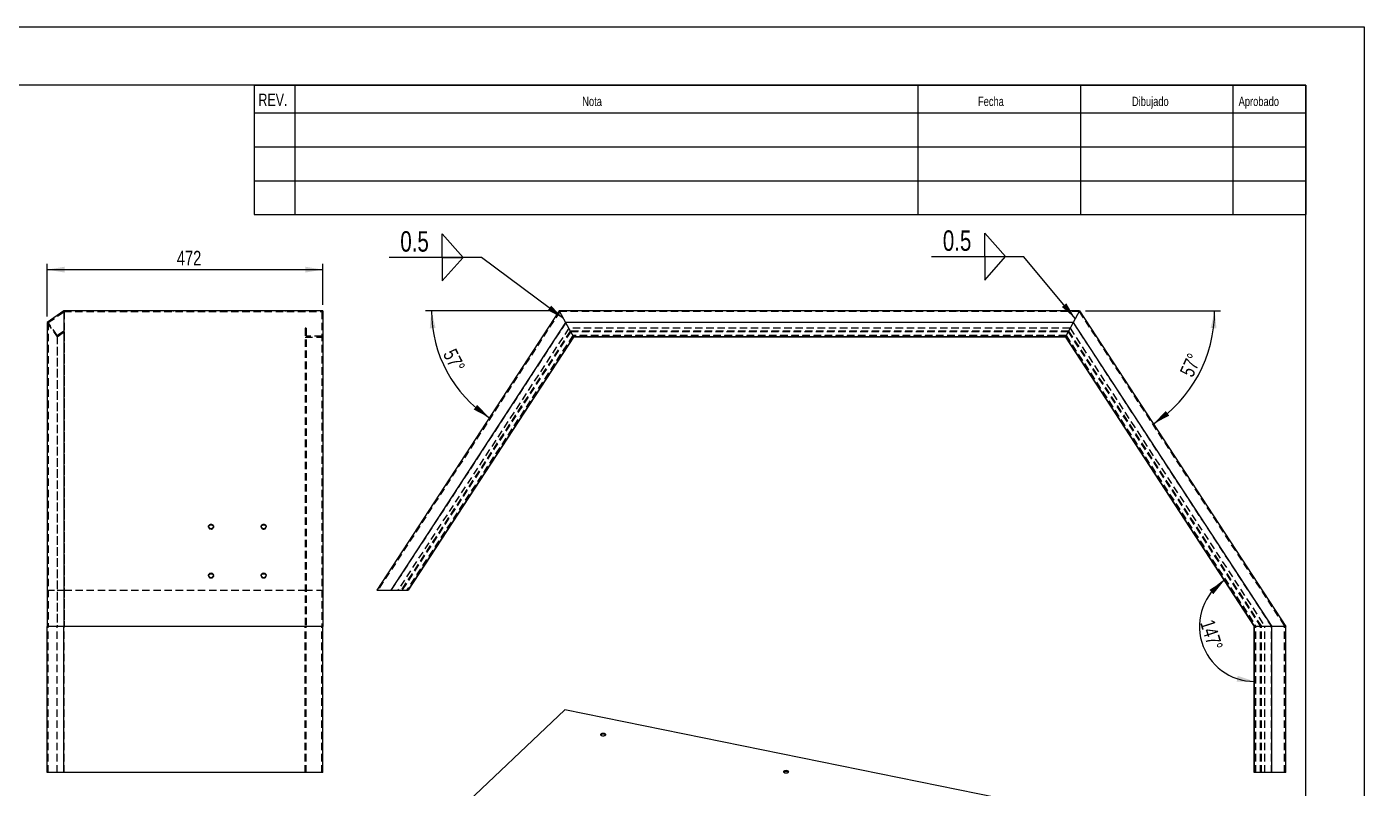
# Model space of a CAD drawing. Extents: x 0 to 28260, y 0 to 8126.
# Drawn here: x 1912 to 4200, y 1667 to 2970 of the extents above; entities that cross this region are included whole.
import ezdxf

# ---------------------------------------------------------------- set-up
doc = ezdxf.new("R2010")
doc.units = 0
doc.linetypes.add('HIDDEN', pattern=[1.905, 1.27, -0.635])
doc.layers.get('0').update_dxf_attribs({"linetype": 'CONTINUOUS'})
doc.layers.add('FORMATO', color=7, linetype='CONTINUOUS')
doc.styles.add('SLDTEXTSTYLE1', font='TXT', dxfattribs={"width": 0.75})
doc.dimstyles.new('SLDDIMSTYLE0', dxfattribs={"dimtxt": 25, "dimasz": 30, "dimexe": 0, "dimexo": 0.0625, "dimgap": 6.25, "dimtad": 1, "dimdec": 0, "dimrnd": 1e-09, "dimzin": 12, "dimdsep": 46, "dimtxsty": 'SLDTEXTSTYLE1', "dimsah": 1, "dimcen": 0.09, "dimadec": 0, "dimazin": 0, "dimtfac": 1, "dimtofl": 0, "dimtmove": 0, "dimatfit": 3, "dimfxl": 1, "dimtolj": 1, "dimtzin": 12, "dimarcsym": 0})
doc.dimstyles.new('SLDDIMSTYLE3', dxfattribs={"dimtxt": 0.18, "dimasz": 30, "dimexe": 0, "dimexo": 0.0625, "dimgap": 0, "dimtad": 0, "dimtih": 1, "dimtoh": 1, "dimdec": 0, "dimrnd": 1e-09, "dimzin": 0, "dimdsep": 46, "dimtxsty": 'Standard', "dimsah": 1, "dimcen": 0.09, "dimadec": 0, "dimazin": 0, "dimtfac": 30, "dimtdec": 0, "dimtofl": 0, "dimtmove": 0, "dimatfit": 3, "dimfxl": 1, "dimtolj": 1, "dimtzin": 0, "dimarcsym": 0})
doc.dimstyles.new('SLDDIMSTYLE8', dxfattribs={"dimtxt": 25, "dimasz": 30, "dimexe": 0, "dimexo": 0.0625, "dimgap": 6.25, "dimtad": 1, "dimdec": 4, "dimlfac": 10, "dimzin": 12, "dimdsep": 46, "dimtxsty": 'SLDTEXTSTYLE1', "dimsah": 1, "dimcen": 0.09, "dimadec": 0, "dimazin": 0, "dimtfac": 1, "dimtofl": 0, "dimtmove": 0, "dimatfit": 3, "dimfxl": 1, "dimtolj": 1, "dimtzin": 12, "dimarcsym": 0})

# ---------------------------------------------------------------- blocks, each defined once
blk = doc.blocks.new('_D_24')
at = {"layer": 'FORMATO', "color": 7, "ltscale": 10, "transparency": 16777216}
for p, q in [((1946.7, 2474.2), (1946.7, 2564.5)), ((2418.4, 2494.2), (2418.4, 2564.5)), ((1946.7, 2554.5), (2418.4, 2554.5))]:
    blk.add_line(p, q, dxfattribs=at)
for points in [[(1946.7, 2554.5), (1976.7, 2549.5), (1976.7, 2559.5)], [(2418.4, 2554.5), (2388.4, 2559.5), (2388.4, 2549.5)]]:
    blk.add_solid(points, dxfattribs=at)
at = {"layer": 'FORMATO', "color": 7, "ltscale": 10, "transparency": 16777216, "insert": (2168.7, 2586.7), "char_height": 25, "attachment_point": 1, "style": 'SLDTEXTSTYLE1'}
blk.add_mtext('472', dxfattribs=at)
blk = doc.blocks.new('_D_25')
at = {"layer": 'FORMATO', "color": 7, "ltscale": 10, "transparency": 16777216}
blk.add_line((3723, 2484.2), (3954.2, 2484.2), dxfattribs=at)
blk.add_arc((3713, 2484.2), 231.1, 303.1422, 0, dxfattribs=at)
for points in [[(3944.2, 2484.2), (3937.2, 2454.6), (3947.2, 2454)], [(3839.4, 2290.7), (3866.4, 2304.7), (3860.4, 2312.7)]]:
    blk.add_solid(points, dxfattribs=at)
at = {"layer": 'FORMATO', "color": 7, "ltscale": 10, "transparency": 16777216, "insert": (3883.7, 2379.1), "char_height": 25, "attachment_point": 1, "rotation": 65.5747, "style": 'SLDTEXTSTYLE1'}
blk.add_mtext('57°', dxfattribs=at)
blk = doc.blocks.new('_D_26')
at = {"layer": 'FORMATO', "color": 7, "ltscale": 10, "transparency": 16777216}
blk.add_arc((4012.3, 1944.2), 94.2, 123.1422, 270, dxfattribs=at)
for points in [[(3960.8, 2023.1), (3935.2, 2006.7), (3941.8, 1999.3)], [(4012.3, 1850.1), (3983.4, 1859.6), (3981.9, 1849.7)]]:
    blk.add_solid(points, dxfattribs=at)
at = {"layer": 'FORMATO', "color": 7, "ltscale": 10, "transparency": 16777216, "insert": (3942.8, 1958), "char_height": 25, "attachment_point": 1, "rotation": 287.8362, "style": 'SLDTEXTSTYLE1'}
blk.add_mtext('147°', dxfattribs=at)
blk = doc.blocks.new('_D_27')
at = {"layer": 'FORMATO', "color": 7, "ltscale": 10, "transparency": 16777216}
blk.add_line((2813, 2484.2), (2594.3, 2484.2), dxfattribs=at)
blk.add_arc((2823, 2484.2), 218.7, 180, 236.8578, dxfattribs=at)
for points in [[(2604.3, 2484.2), (2601.4, 2454), (2611.4, 2454.6)], [(2703.5, 2301.1), (2682.5, 2323.2), (2676.5, 2315.2)]]:
    blk.add_solid(points, dxfattribs=at)
at = {"layer": 'FORMATO', "color": 7, "ltscale": 10, "transparency": 16777216, "insert": (2645.6, 2421.6), "char_height": 25, "attachment_point": 1, "rotation": 297.128, "style": 'SLDTEXTSTYLE1'}
blk.add_mtext('57°', dxfattribs=at)
blk = doc.blocks.new('SW_SYMBOL_WELD_FILL')
at = {"layer": 'FORMATO', "color": 0, "ltscale": 100}
for p, q in [((1000, 0), (1000, 9000)), ((1000, 9000), (9000, 0)), ((1000, 0), (9000, 0))]:
    blk.add_line(p, q, dxfattribs=at)
blk = doc.blocks.new('SW_WELDSYMBOL_2')
at = {"layer": 'FORMATO', "color": 0, "ltscale": 10}
blk.add_line((0, 0), (-158.1, 0), dxfattribs=at)
at = {"layer": 'FORMATO', "color": 0, "ltscale": 100, "xscale": 0.004470703125, "yscale": 0.004470703125, "zscale": 0.004470703125}
blk.add_blockref('SW_SYMBOL_WELD_FILL', (-71.7, 0.1), dxfattribs=at)
at = {"layer": 'FORMATO', "color": 0, "ltscale": 100, "extrusion": (0, 0, -1), "xscale": 0.004470703125, "yscale": 0.004470703125, "zscale": 0.004470703125, "rotation": 180}
blk.add_blockref('SW_SYMBOL_WELD_FILL', (71.7, 0.1), dxfattribs=at)
at = {"layer": 'FORMATO', "color": 0, "ltscale": 10, "insert": (-138.8, 45.1), "char_height": 35, "attachment_point": 1, "style": 'SLDTEXTSTYLE1'}
blk.add_mtext('0.5', dxfattribs=at)
blk = doc.blocks.new('SW_WELDSYMBOL_3')
at = {"layer": 'FORMATO', "color": 0, "ltscale": 10}
blk.add_line((0, 0), (-158.1, 0), dxfattribs=at)
at = {"layer": 'FORMATO', "color": 0, "ltscale": 100, "xscale": 0.004470703125, "yscale": 0.004470703125, "zscale": 0.004470703125}
blk.add_blockref('SW_SYMBOL_WELD_FILL', (-71.7, 0.1), dxfattribs=at)
at = {"layer": 'FORMATO', "color": 0, "ltscale": 100, "extrusion": (0, 0, -1), "xscale": 0.004470703125, "yscale": 0.004470703125, "zscale": 0.004470703125, "rotation": 180}
blk.add_blockref('SW_SYMBOL_WELD_FILL', (71.7, 0.1), dxfattribs=at)
at = {"layer": 'FORMATO', "color": 0, "ltscale": 10, "insert": (-138.8, 45.1), "char_height": 35, "attachment_point": 1, "style": 'SLDTEXTSTYLE1'}
blk.add_mtext('0.5', dxfattribs=at)

msp = doc.modelspace()

# ---------------------------------------------------------------- linework, layer by layer
at = {"color": 7, "linetype": 'Continuous', "ltscale": 10}
for p, q in [((0, 2970), (4200, 2970)), ((4200, 2970), (4200, 0)), ((4100, 2870), (200, 2870)), ((4100, 100), (4100, 2870)), ((1975.365561, 2484.237293), (1946.665561, 2464.20457)), ((1975.365561, 2484.237293), (1975.365561, 1944.237293)), ((2418.365561, 2484.237293), (1975.365561, 2484.237293)), ((2418.365561, 2484.237293), (2418.365561, 1944.237293)), ((2823.013339, 2484.237293), (2510.859595, 2006.163992)), ((2823.013339, 2484.237293), (2833.85806, 2464.20457)), ((3713.013339, 2484.237293), (2823.013339, 2484.237293)), ((3713.013339, 2484.237293), (3702.168618, 2464.20457)), ((3713.013339, 2484.237293), (4065.601575, 1944.237293)), ((1946.665561, 2464.20457), (1946.665561, 1944.237293)), ((2833.85806, 2464.20457), (2534.784506, 2006.163992)), ((2833.85806, 2464.20457), (2847.175278, 2439.60457)), ((3702.168618, 2464.20457), (2833.85806, 2464.20457)), ((3702.168618, 2464.20457), (3688.8514, 2439.60457)), ((3702.168618, 2464.20457), (4041.676664, 1944.237293)), ((2847.175278, 2439.60457), (2564.164077, 2006.163992)), ((2847.374104, 2439.237293), (2564.602713, 2006.163992)), ((3688.8514, 2439.60457), (2847.175278, 2439.60457)), ((3688.652575, 2439.237293), (2847.374104, 2439.237293)), ((3688.652575, 2439.237293), (4011.858457, 1944.237293)), ((3688.8514, 2439.60457), (4012.297093, 1944.237293)), ((2510.859595, 2006.163992), (2534.784506, 2006.163992)), ((2534.784506, 2006.163992), (2564.164077, 2006.163992)), ((2564.602713, 2006.163992), (2564.164077, 2006.163992)), ((1975.365561, 1944.237293), (1946.665561, 1944.237293)), ((1946.665561, 1694.237293), (1946.665561, 1944.237293)), ((1975.365561, 1694.237293), (1975.365561, 1944.237293)), ((2418.365561, 1944.237293), (1975.365561, 1944.237293)), ((2418.365561, 1694.237293), (2418.365561, 1944.237293)), ((4011.858457, 1694.237293), (4011.858457, 1944.237293)), ((4041.676664, 1944.237293), (4012.297093, 1944.237293)), ((4012.297093, 1694.237293), (4012.297093, 1944.237293)), ((4065.601575, 1944.237293), (4041.676664, 1944.237293)), ((4041.676664, 1694.237293), (4041.676664, 1944.237293)), ((4065.601575, 1694.237293), (4065.601575, 1944.237293)), ((2832.407878, 1801.574234), (2646.097837, 1624.485517)), ((3639.871407, 1637.285556), (2832.407878, 1801.574234)), ((1975.365561, 1694.237293), (1946.665561, 1694.237293)), ((2418.365561, 1694.237293), (1975.365561, 1694.237293)), ((4012.297093, 1694.237293), (4011.858457, 1694.237293)), ((4041.676664, 1694.237293), (4012.297093, 1694.237293)), ((4065.601575, 1694.237293), (4041.676664, 1694.237293))]:
    msp.add_line(p, q, dxfattribs=at)
at = {"color": 7, "linetype": 'HIDDEN', "ltscale": 10}
for p, q in [((1948.754106, 2463.833115), (1975.837289, 2482.737293)), ((1975.837289, 2482.737293), (1975.837289, 1944.237293)), ((1975.837289, 2482.737293), (2416.865561, 2482.737293)), ((2053.865561, 2484.237293), (2053.865561, 2482.737293)), ((2062.865561, 2482.737293), (2062.865561, 2484.237293)), ((2083.165561, 2484.237293), (2083.165561, 2482.737293)), ((2163.165561, 2482.737293), (2163.165561, 2484.237293)), ((2353.865561, 2484.237293), (2353.865561, 2482.737293)), ((2362.865561, 2482.737293), (2362.865561, 2484.237293)), ((2416.865561, 2482.737293), (2416.865561, 1944.237293)), ((2823.825365, 2482.737293), (2512.651033, 2006.163992)), ((3712.201314, 2482.737293), (2823.825365, 2482.737293)), ((2918.513339, 2484.237293), (2918.513339, 2482.737293)), ((2927.513339, 2482.737293), (2927.513339, 2484.237293)), ((3263.513339, 2484.237293), (3263.513339, 2482.737293)), ((3272.513339, 2482.737293), (3272.513339, 2484.237293)), ((3504.042219, 2484.237293), (3504.042219, 2482.737293)), ((3584.042219, 2482.737293), (3584.042219, 2484.237293)), ((3608.513339, 2484.237293), (3608.513339, 2482.737293)), ((3617.513339, 2482.737293), (3617.513339, 2484.237293)), ((3712.201314, 2482.737293), (4063.810137, 1944.237293)), ((1946.665561, 2464.20457), (1963.836467, 2439.60457)), ((1964.207921, 2441.693115), (1948.754106, 2463.833115)), ((1948.754106, 2463.833115), (1948.754106, 1944.237293)), ((1975.277921, 2449.420023), (1964.207921, 2441.693115)), ((1975.277921, 2449.420023), (1975.277921, 1944.237293)), ((1976.136467, 2448.190023), (1975.277921, 2449.420023)), ((2388.365561, 2454.237293), (2388.365561, 1944.237293)), ((2389.865561, 2454.237293), (2388.365561, 2454.237293)), ((2389.865561, 2454.237293), (2389.865561, 1944.237293)), ((2834.059148, 2463.833115), (2535.228132, 2006.163992)), ((2839.253849, 2454.237293), (2546.68834, 2006.163992)), ((2841.86168, 2449.420023), (2552.441565, 2006.163992)), ((3701.967531, 2463.833115), (2834.059148, 2463.833115)), ((3696.77283, 2454.237293), (2839.253849, 2454.237293)), ((3694.164999, 2449.420023), (2841.86168, 2449.420023)), ((3694.164999, 2449.420023), (4024.019605, 1944.237293)), ((3696.77283, 2454.237293), (4029.77283, 1944.237293)), ((3701.967531, 2463.833115), (4041.233038, 1944.237293)), ((1963.836467, 2439.60457), (1976.136467, 2448.190023)), ((1963.836467, 2439.60457), (1963.836467, 1944.237293)), ((1964.207921, 2441.693115), (1964.207921, 1944.237293)), ((1976.136467, 2448.190023), (1976.136467, 1944.237293)), ((2388.365561, 2439.237293), (2418.365561, 2439.237293)), ((2416.865561, 2440.737293), (2389.865561, 2440.737293)), ((2842.527541, 2448.190023), (2553.910544, 2006.163992)), ((2846.044644, 2441.693115), (2561.669745, 2006.163992)), ((2846.562078, 2440.737293), (2562.811275, 2006.163992)), ((3693.499138, 2448.190023), (2842.527541, 2448.190023)), ((3689.982035, 2441.693115), (2846.044644, 2441.693115)), ((3689.4646, 2440.737293), (2846.562078, 2440.737293)), ((3689.4646, 2440.737293), (4013.649894, 1944.237293)), ((3689.982035, 2441.693115), (4014.791425, 1944.237293)), ((3693.499138, 2448.190023), (4022.550626, 1944.237293)), ((2222.994105, 2115.197777), (2222.994105, 2114.377699)), ((2222.994581, 2115.226113), (2222.994581, 2114.406036)), ((2231.493629, 2114.406036), (2231.493629, 2115.226113)), ((2231.494105, 2114.377699), (2231.494105, 2115.197777)), ((2312.994105, 2115.197777), (2312.994105, 2114.377699)), ((2312.994581, 2115.226113), (2312.994581, 2114.406036)), ((2321.493629, 2114.406036), (2321.493629, 2115.226113)), ((2321.494105, 2114.377699), (2321.494105, 2115.197777)), ((2579.747453, 2111.667917), (2581.003427, 2110.847839)), ((2585.650013, 2117.964232), (2584.394038, 2118.78431)), ((3951.650882, 2118.756372), (3950.394907, 2117.936295)), ((3955.042014, 2110.819104), (3956.297988, 2111.639182)), ((2222.994105, 2031.475509), (2222.994105, 2030.655432)), ((2222.994581, 2031.503846), (2222.994581, 2030.683768)), ((2231.493629, 2030.683768), (2231.493629, 2031.503846)), ((2231.494105, 2030.655432), (2231.494105, 2031.475509)), ((2312.994581, 2031.503846), (2312.994581, 2031.475509)), ((2312.994581, 2031.475509), (2312.994581, 2030.655432)), ((2321.493629, 2031.475509), (2321.493629, 2031.503846)), ((2321.493629, 2030.655432), (2321.493629, 2031.475509)), ((2525.081737, 2027.945649), (2526.337711, 2027.125572)), ((2530.984297, 2034.241965), (2529.728323, 2035.062042)), ((4006.316598, 2035.034105), (4005.060623, 2034.214027)), ((4006.316858, 2035.033706), (4005.060883, 2034.213628)), ((4009.707469, 2027.097235), (4010.963444, 2027.917313)), ((4009.70773, 2027.096837), (4010.963704, 2027.916914)), ((1946.665561, 2006.163992), (1963.836467, 2006.163992)), ((1963.836467, 2006.163992), (1976.136467, 2006.163992)), ((1976.136467, 2006.163992), (2388.365561, 2006.163992)), ((2388.365561, 2006.163992), (2418.365561, 2006.163992)), ((1948.754106, 1694.237293), (1948.754106, 1944.237293)), ((1963.836467, 1694.237293), (1963.836467, 1944.237293)), ((1964.207921, 1694.237293), (1964.207921, 1944.237293)), ((1975.277921, 1694.237293), (1975.277921, 1944.237293)), ((1975.837289, 1694.237293), (1975.837289, 1944.237293)), ((1976.136467, 1694.237293), (1976.136467, 1944.237293)), ((2388.365561, 1694.237293), (2388.365561, 1944.237293)), ((2389.865561, 1694.237293), (2389.865561, 1944.237293)), ((2416.865561, 1694.237293), (2416.865561, 1944.237293)), ((4013.649894, 1694.237293), (4013.649894, 1944.237293)), ((4014.791425, 1694.237293), (4014.791425, 1944.237293)), ((4022.550626, 1694.237293), (4022.550626, 1944.237293)), ((4024.019605, 1694.237293), (4024.019605, 1944.237293)), ((4029.77283, 1694.237293), (4029.77283, 1944.237293)), ((4041.233038, 1694.237293), (4041.233038, 1944.237293)), ((4063.810137, 1694.237293), (4063.810137, 1944.237293))]:
    msp.add_line(p, q, dxfattribs=at)
at = {"color": 7, "linetype": 'Continuous', "ltscale": 10, "flags": 128}
for points in [[(2227.244105, 2118.756372), (2225.991395, 2118.598274), (2224.849995, 2118.138026), (2223.921321, 2117.416525), (2223.287891, 2116.497878), (2223.005989, 2115.463711), (2223.100661, 2114.405915), (2223.563497, 2113.41848), (2224.353371, 2112.589142), (2225.400099, 2111.991594), (2226.610675, 2111.678928), (2227.877534, 2111.678928), (2229.088111, 2111.991594), (2230.134839, 2112.589142), (2230.924713, 2113.41848), (2231.387548, 2114.405915), (2231.482221, 2115.463711), (2231.200318, 2116.497878), (2230.566889, 2117.416525), (2229.638215, 2118.138026), (2228.496814, 2118.598274), (2227.244105, 2118.756372)], [(2223.02465, 2114.803579), (2223.100661, 2115.169561), (2223.563497, 2116.156997), (2224.353371, 2116.986334), (2225.400099, 2117.583883), (2226.610675, 2117.896548), (2227.877534, 2117.896548), (2229.088111, 2117.583883), (2230.134839, 2116.986334), (2230.924713, 2116.156997), (2231.387548, 2115.169561), (2231.46356, 2114.803579)], [(2317.244105, 2118.756372), (2315.991395, 2118.598274), (2314.849995, 2118.138026), (2313.921321, 2117.416525), (2313.287891, 2116.497878), (2313.005989, 2115.463711), (2313.100661, 2114.405915), (2313.563497, 2113.41848), (2314.353371, 2112.589142), (2315.400099, 2111.991594), (2316.610675, 2111.678928), (2317.877534, 2111.678928), (2319.088111, 2111.991594), (2320.134839, 2112.589142), (2320.924713, 2113.41848), (2321.387548, 2114.405915), (2321.482221, 2115.463711), (2321.200318, 2116.497878), (2320.566889, 2117.416525), (2319.638215, 2118.138026), (2318.496814, 2118.598274), (2317.244105, 2118.756372)], [(2313.02465, 2114.803579), (2313.100661, 2115.169561), (2313.563497, 2116.156997), (2314.353371, 2116.986334), (2315.400099, 2117.583883), (2316.610675, 2117.896548), (2317.877534, 2117.896548), (2319.088111, 2117.583883), (2320.134839, 2116.986334), (2320.924713, 2116.156997), (2321.387548, 2115.169561), (2321.46356, 2114.803579)], [(2227.244105, 2035.034105), (2225.991395, 2034.876006), (2224.849995, 2034.415759), (2223.921321, 2033.694257), (2223.287891, 2032.77561), (2223.005989, 2031.741444), (2223.100661, 2030.683648), (2223.563497, 2029.696212), (2224.353371, 2028.866875), (2225.400099, 2028.269326), (2226.610675, 2027.956661), (2227.877534, 2027.956661), (2229.088111, 2028.269326), (2230.134839, 2028.866875), (2230.924713, 2029.696212), (2231.387548, 2030.683648), (2231.482221, 2031.741444), (2231.200318, 2032.77561), (2230.566889, 2033.694257), (2229.638215, 2034.415759), (2228.496814, 2034.876006), (2227.244105, 2035.034105)], [(2223.02465, 2031.081312), (2223.100661, 2031.447294), (2223.563497, 2032.434729), (2224.353371, 2033.264067), (2225.400099, 2033.861615), (2226.610675, 2034.17428), (2227.877534, 2034.17428), (2229.088111, 2033.861615), (2230.134839, 2033.264067), (2230.924713, 2032.434729), (2231.387548, 2031.447294), (2231.46356, 2031.081312)], [(2317.244105, 2035.033706), (2315.991536, 2034.875625), (2314.850263, 2034.415429), (2313.921693, 2033.694009), (2313.288335, 2032.775465), (2313.006464, 2031.741414), (2313.101126, 2030.683736), (2313.563909, 2029.696411), (2314.353695, 2028.867167), (2315.400306, 2028.269685), (2316.610746, 2027.957055), (2317.877463, 2027.957055), (2319.087904, 2028.269685), (2320.134515, 2028.867167), (2320.9243, 2029.696411), (2321.387084, 2030.683736), (2321.481746, 2031.741414), (2321.199875, 2032.775465), (2320.566516, 2033.694009), (2319.637947, 2034.415429), (2318.496674, 2034.875625), (2317.244105, 2035.033706)], [(2313.024889, 2031.079639), (2313.101126, 2031.447205), (2313.563909, 2032.43453), (2314.353695, 2033.263774), (2315.400306, 2033.861256), (2316.610746, 2034.173886), (2317.877463, 2034.173886), (2319.087904, 2033.861256), (2320.134515, 2033.263774), (2320.9243, 2032.43453), (2321.387084, 2031.447205), (2321.46332, 2031.079639)], [(2893.817571, 1759.960577), (2893.449758, 1759.420129), (2893.442498, 1758.856168), (2893.796378, 1758.314384), (2894.48273, 1757.838669), (2895.445949, 1757.467562), (2896.608001, 1757.231127), (2897.874744, 1757.148521), (2899.143553, 1757.226434), (2900.311637, 1757.458555), (2901.284365, 1757.826079), (2901.982932, 1758.299231), (2902.350745, 1758.839679), (2902.358006, 1759.40364), (2902.004125, 1759.945424), (2901.317773, 1760.421139), (2900.354554, 1760.792247), (2899.192502, 1761.028681), (2897.92576, 1761.111288), (2896.656951, 1761.033374), (2895.488866, 1760.801253), (2894.516138, 1760.433729), (2893.817571, 1759.960577)], [(2902.132943, 1758.459906), (2901.700699, 1758.847346), (2900.867432, 1759.275111), (2899.793869, 1759.582006), (2898.566984, 1759.743167), (2897.286171, 1759.745538), (2896.055195, 1759.588926), (2894.973782, 1759.286021), (2894.129541, 1758.86136), (2893.668638, 1758.453134)], [(3206.823096, 1696.27564), (3206.455283, 1695.735192), (3206.448023, 1695.171231), (3206.801903, 1694.629447), (3207.488255, 1694.153732), (3208.451474, 1693.782624), (3209.613526, 1693.54619), (3210.880269, 1693.463584), (3212.149078, 1693.541497), (3213.317162, 1693.773618), (3214.28989, 1694.141142), (3214.988458, 1694.614294), (3215.35627, 1695.154742), (3215.363531, 1695.718703), (3215.00965, 1696.260487), (3214.323299, 1696.736202), (3213.36008, 1697.10731), (3212.198027, 1697.343744), (3210.931285, 1697.42635), (3209.662476, 1697.348437), (3208.494392, 1697.116316), (3207.521663, 1696.748792), (3206.823096, 1696.27564)], [(3215.138468, 1694.774969), (3214.706224, 1695.162409), (3213.872957, 1695.590174), (3212.799394, 1695.897069), (3211.572509, 1696.05823), (3210.291696, 1696.0606), (3209.06072, 1695.903989), (3207.979307, 1695.601083), (3207.135066, 1695.176423), (3206.674163, 1694.768197)]]:
    msp.add_lwpolyline(points, dxfattribs=at)
at = {"color": 7, "linetype": 'HIDDEN', "ltscale": 10, "flags": 128}
for points in [[(2223.022892, 2114.816075), (2223.006464, 2114.960209), (2223.101126, 2116.017887), (2223.563909, 2117.005212), (2224.353695, 2117.834456), (2225.400306, 2118.431938), (2226.610746, 2118.744568), (2227.877463, 2118.744568), (2229.087904, 2118.431938), (2230.134515, 2117.834456), (2230.9243, 2117.005212), (2231.387084, 2116.017887), (2231.481746, 2114.960209), (2231.465318, 2114.816075)], [(2227.244105, 2110.847839), (2225.991536, 2111.00592), (2224.850263, 2111.466116), (2223.921693, 2112.187537), (2223.288335, 2113.106081), (2223.006464, 2114.140131), (2223.101126, 2115.197809), (2223.563909, 2116.185134), (2224.353695, 2117.014378), (2225.400306, 2117.61186), (2226.610746, 2117.92449), (2227.877463, 2117.92449), (2229.087904, 2117.61186), (2230.134515, 2117.014378), (2230.9243, 2116.185134), (2231.387084, 2115.197809), (2231.481746, 2114.140131), (2231.199875, 2113.106081), (2230.566516, 2112.187537), (2229.637947, 2111.466116), (2228.496674, 2111.00592), (2227.244105, 2110.847839)], [(2313.022892, 2114.816075), (2313.006464, 2114.960209), (2313.101126, 2116.017887), (2313.563909, 2117.005212), (2314.353695, 2117.834456), (2315.400306, 2118.431938), (2316.610746, 2118.744568), (2317.877463, 2118.744568), (2319.087904, 2118.431938), (2320.134515, 2117.834456), (2320.9243, 2117.005212), (2321.387084, 2116.017887), (2321.481746, 2114.960209), (2321.465318, 2114.816075)], [(2317.244105, 2110.847839), (2315.991536, 2111.00592), (2314.850263, 2111.466116), (2313.921693, 2112.187537), (2313.288335, 2113.106081), (2313.006464, 2114.140131), (2313.101126, 2115.197809), (2313.563909, 2116.185134), (2314.353695, 2117.014378), (2315.400306, 2117.61186), (2316.610746, 2117.92449), (2317.877463, 2117.92449), (2319.087904, 2117.61186), (2320.134515, 2117.014378), (2320.9243, 2116.185134), (2321.387084, 2115.197809), (2321.481746, 2114.140131), (2321.199875, 2113.106081), (2320.566516, 2112.187537), (2319.637947, 2111.466116), (2318.496674, 2111.00592), (2317.244105, 2110.847839)], [(2223.022892, 2031.093807), (2223.006464, 2031.237942), (2223.101126, 2032.295619), (2223.563909, 2033.282944), (2224.353695, 2034.112188), (2225.400306, 2034.70967), (2226.610746, 2035.0223), (2227.877463, 2035.0223), (2229.087904, 2034.70967), (2230.134515, 2034.112188), (2230.9243, 2033.282944), (2231.387084, 2032.295619), (2231.481746, 2031.237942), (2231.465318, 2031.093807)], [(2227.244105, 2027.125572), (2225.991536, 2027.283653), (2224.850263, 2027.743848), (2223.921693, 2028.465269), (2223.288335, 2029.383813), (2223.006464, 2030.417864), (2223.101126, 2031.475541), (2223.563909, 2032.462866), (2224.353695, 2033.292111), (2225.400306, 2033.889592), (2226.610746, 2034.202222), (2227.877463, 2034.202222), (2229.087904, 2033.889592), (2230.134515, 2033.292111), (2230.9243, 2032.462866), (2231.387084, 2031.475541), (2231.481746, 2030.417864), (2231.199875, 2029.383813), (2230.566516, 2028.465269), (2229.637947, 2027.743848), (2228.496674, 2027.283653), (2227.244105, 2027.125572)], [(2313.022892, 2031.093807), (2313.006464, 2031.237942), (2313.101126, 2032.295619), (2313.563909, 2033.282944), (2314.353695, 2034.112188), (2315.400306, 2034.70967), (2316.610746, 2035.0223), (2317.877463, 2035.0223), (2319.087904, 2034.70967), (2320.134515, 2034.112188), (2320.9243, 2033.282944), (2321.387084, 2032.295619), (2321.481746, 2031.237942), (2321.465318, 2031.093807)], [(2317.244105, 2027.125572), (2315.991536, 2027.283653), (2314.850263, 2027.743848), (2313.921693, 2028.465269), (2313.288335, 2029.383813), (2313.006464, 2030.417864), (2313.101126, 2031.475541), (2313.563909, 2032.462866), (2314.353695, 2033.292111), (2315.400306, 2033.889592), (2316.610746, 2034.202222), (2317.877463, 2034.202222), (2319.087904, 2033.889592), (2320.134515, 2033.292111), (2320.9243, 2032.462866), (2321.387084, 2031.475541), (2321.481746, 2030.417864), (2321.199875, 2029.383813), (2320.566516, 2028.465269), (2319.637947, 2027.743848), (2318.496674, 2027.283653), (2317.244105, 2027.125572)]]:
    msp.add_lwpolyline(points, dxfattribs=at)
at = {"color": 7, "linetype": 'HIDDEN', "ltscale": 100}
for centre, radius, start, end in [((2226.856812, 2114.635356), 3.835853, 177.486453777, 275.794823623), ((2227.631397, 2114.635356), 3.835853, 264.205176377, 2.513546229), ((2316.856812, 2114.635356), 3.835853, 177.486453819, 275.79482362), ((2317.631397, 2114.635356), 3.835853, 264.20517638, 2.51354618), ((2226.856812, 2030.913088), 3.835853, 177.486453775, 275.794823623), ((2227.631397, 2030.913088), 3.835853, 264.205176377, 2.513546231), ((2316.856948, 2030.913313), 3.835667, 177.514712866, 275.793066627), ((2317.631261, 2030.913313), 3.835667, 264.206933371, 2.485287171)]:
    msp.add_arc(centre, radius, start, end, dxfattribs=at)
at = {"color": 7, "linetype": 'Continuous', "ltscale": 100}
for centre, radius, start, end in [((2226.945115, 2115.671105), 4.014338, 192.297872756, 274.271379255), ((2227.501313, 2115.727128), 4.067352, 266.374345869, 347.056402121), ((2316.945115, 2115.671105), 4.014338, 192.297872757, 274.271379255), ((2317.501313, 2115.727128), 4.067352, 266.374345869, 347.05640212), ((2226.945115, 2031.948837), 4.014338, 192.297872757, 274.271379255), ((2227.501313, 2032.00486), 4.067352, 266.374345869, 347.05640212), ((2316.945115, 2031.948837), 4.014338, 192.297872329, 274.271379283), ((2317.501313, 2032.00486), 4.067352, 266.374345841, 347.056402608)]:
    msp.add_arc(centre, radius, start, end, dxfattribs=at)
at = {"layer": 'FORMATO', "ltscale": 10}
for p, q in [((2300.914672, 2870), (4100, 2870)), ((2300.914672, 2870), (2300.914672, 2648.655853)), ((2370.33566, 2870), (2370.33566, 2648.655853)), ((3436.570514, 2870), (3436.570514, 2648.655853)), ((3714.622379, 2870), (3714.622379, 2648.655853)), ((3975.127429, 2870), (3975.127429, 2648.655853)), ((4100, 2870), (4100, 2648.655853)), ((2300.914672, 2822.655853), (4100, 2822.655853)), ((2300.914672, 2764.655853), (4100, 2764.655853)), ((2300.914672, 2706.655853), (4100, 2706.655853)), ((2300.914672, 2648.655853), (4100, 2648.655853))]:
    msp.add_line(p, q, dxfattribs=at)

# ---------------------------------------------------------------- block references
at = {"layer": 'FORMATO', "color": 7, "ltscale": 10}
for name, p in [('SW_WELDSYMBOL_2', (2689.8034, 2575.203935)), ('SW_WELDSYMBOL_3', (3617.889647, 2576.605308))]:
    msp.add_blockref(name, p, dxfattribs=at)

# ---------------------------------------------------------------- texts
at = {"layer": 'FORMATO', "ltscale": 10, "attachment_point": 1, "style": 'SLDTEXTSTYLE1'}
for s, insert, char_height in [('REV.', (2308.356964, 2855.521402), 21.1666667), ('Nota', (2862.243836, 2850.258187), 15.875), ('Fecha', (3539.264063, 2850.258187), 15.875), ('Dibujado', (3802.608472, 2850.258187), 15.875), ('Aprobado', (3985.10071, 2850.258187), 15.875)]:
    msp.add_mtext(s, dxfattribs=dict(at, insert=insert, char_height=char_height))

# ---------------------------------------------------------------- dimensions: what is measured, and where the dimension line sits
at = {"layer": 'FORMATO', "color": 7, "ltscale": 10}
dim = msp.add_linear_dim(base=(2418.365561, 2554.472756), p1=(1946.665561, 2464.20457), p2=(2418.365561, 2484.237293), angle=0, dimstyle='SLDDIMSTYLE0', dxfattribs=at)
dim.commit()
dim.dimension.update_dxf_attribs({"geometry": '_D_24', "text_midpoint": (2196.371478, 2554.472756), "dimtype": 160})
for base, line1, line2, picture, middle in [((2630.701855, 2380.12941), ((3713.013339, 2484.237293), (2823.013339, 2484.237293)), ((2510.859595, 2006.163992), (2823.013339, 2484.237293)), '_D_27', (2628.387828, 2384.522357)), ((3916.280565, 2374.198515), ((3713.013339, 2484.237293), (4065.601575, 1944.237293)), ((2823.013339, 2484.237293), (3713.013339, 2484.237293)), '_D_25', (3923.467354, 2388.659025)), ((3922.0274, 1917.376323), ((3688.8514, 2439.60457), (4012.297093, 1944.237293)), ((4012.297093, 1694.237293), (4012.297093, 1944.237293)), '_D_26', (3922.642437, 1915.389902))]:
    dim = msp.add_angular_dim_2l(base=base, line1=line1, line2=line2, dimstyle='SLDDIMSTYLE8', override={"dimadec": 4, "dimazin": 3}, dxfattribs=at)
    dim.commit()
    dim.dimension.update_dxf_attribs({"geometry": picture, "text_midpoint": middle, "dimtype": 162})

# ---------------------------------------------------------------- leaders
for points in [[(2830.206755, 2470.949382), (2689.8034, 2575.203935)], [(3705.686635, 2470.703166), (3617.889647, 2576.605308)]]:
    msp.add_leader(points, dimstyle='SLDDIMSTYLE3', dxfattribs=at)

doc.saveas('drawing.dxf')
